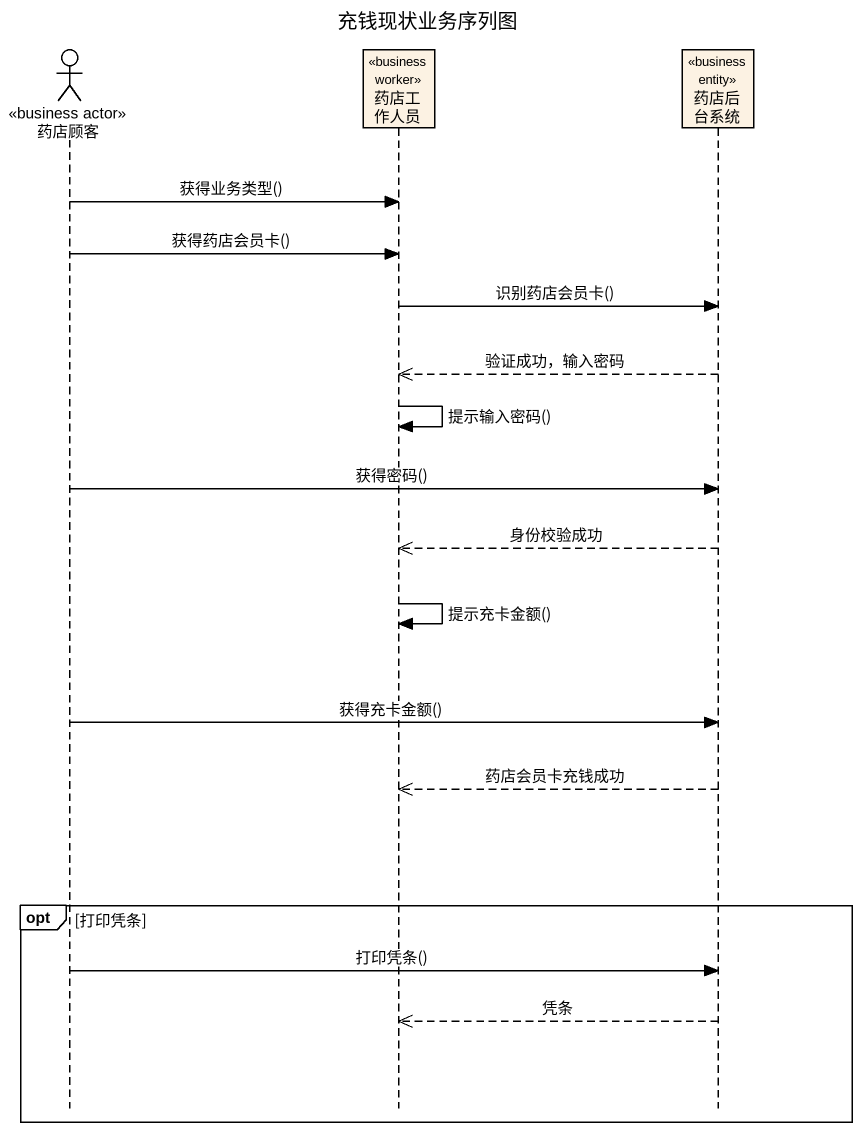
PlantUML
@startuml
title 充钱现状业务序列图
hide footbox
actor 药店顾客 <<business actor>>
participant 药店工作人员 <<business worker>>
participant 药店后台系统 <<business entity>>

药店顾客 -> 药店工作人员 : 获得业务类型()
药店顾客 -> 药店工作人员 : 获得药店会员卡()
药店工作人员 -> 药店后台系统 : 识别药店会员卡()
药店后台系统 -->> 药店工作人员 : 验证成功，输入密码
药店工作人员 -> 药店工作人员 : 提示输入密码()
药店顾客 -> 药店后台系统 : 获得密码()
药店后台系统 -->> 药店工作人员 : 身份校验成功
药店工作人员 -> 药店工作人员 : 提示充卡金额()
药店顾客 -> 药店后台系统 : 获得充卡金额()
药店后台系统 -->> 药店工作人员 : 药店会员卡充钱成功
opt 打印凭条
  药店顾客 -> 药店后台系统 : 打印凭条()
  药店后台系统 -->> 药店工作人员 : 凭条
end
@enduml
